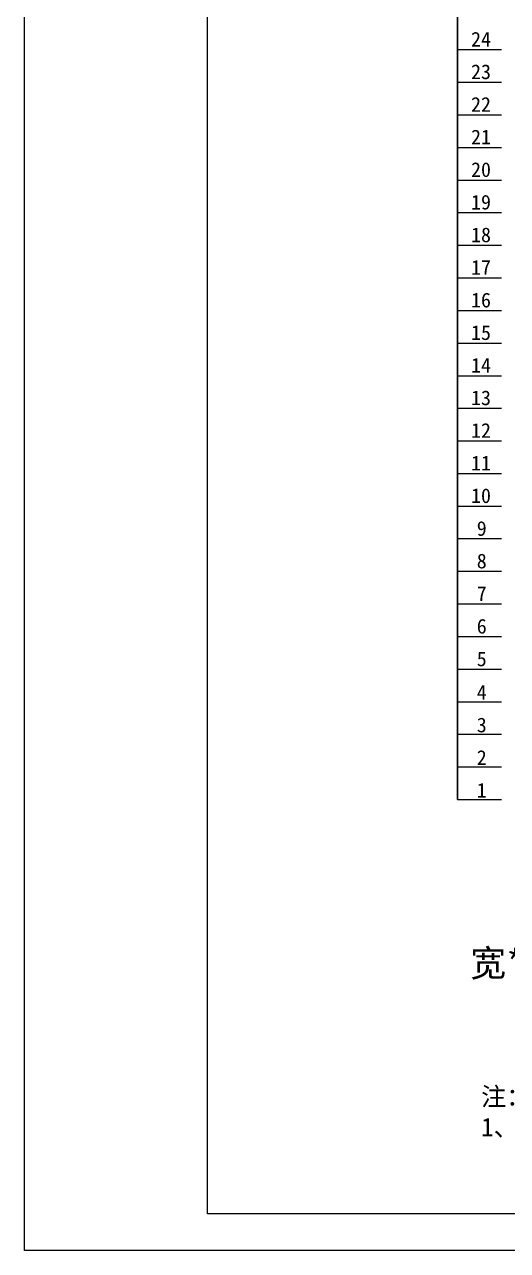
# Model space of a CAD drawing. Extents: x -75138 to 15640, y -12340 to 70479.
# Drawn here: x 3040 to 3699, y -12340 to -10669 of the extents above; entities that cross this region are included whole.
import ezdxf
from ezdxf.enums import TextEntityAlignment as Align

# ---------------------------------------------------------------- set-up
doc = ezdxf.new("R2010")
doc.units = 0
doc.linetypes.add('PHANTOM2', pattern=[1.25, 0.625, -0.125, 0.125, -0.125, 0.125, -0.125])
doc.layers.get('0').update_dxf_attribs({"linetype": 'CONTINUOUS'})
for name, color, linetype in [('假设轮廓', 4, 'PHANTOM2'), ('尺寸线', 3, 'CONTINUOUS'), ('轮廓线', 7, 'CONTINUOUS')]:
    doc.layers.add(name, color=color, linetype=linetype)
doc.styles.get("Standard").update_dxf_attribs({"font": 'SIMFANG.TTF'})
doc.styles.add('仿宋3.5', font='SIMFANG.TTF', dxfattribs={"width": 0.7, "height": 3.5})

# ---------------------------------------------------------------- blocks, each defined once
blk = doc.blocks.new('图框')
for p, q in [((3441.05, 1159.74), (3441.05, 1456.74)), ((3861.05, 1159.74), (3441.05, 1159.74))]:
    blk.add_line(p, q)
at = {"color": 1, "lineweight": -3}
for p, q in [((3466.05, 1164.74), (3466.05, 1451.74)), ((3856.05, 1164.74), (3466.05, 1164.74))]:
    blk.add_line(p, q, dxfattribs=at)
at = {"style": '仿宋3.5', "width": 0.8}
for tag, p in [('车站站名', (3771.33, 1184.32)), ('图纸名称', (3771.41, 1173.86))]:
    blk.add_attdef(tag, text='', height=4, dxfattribs=at).set_placement(p, align=Align.MIDDLE)

msp = doc.modelspace()

# ---------------------------------------------------------------- linework, layer by layer
at = {"layer": '尺寸线'}
for p, q in [((3630.8, -11725.5), (3630.8, -9591.9)), ((3630.8, -9680.8), (3630.8, -11725.5)), ((3630.8, -10703.2), (3690.8, -10703.2)), ((3630.8, -10747.6), (3690.8, -10747.6)), ((3630.8, -10792.1), (3690.8, -10792.1)), ((3630.8, -10836.5), (3690.8, -10836.5)), ((3630.8, -10881), (3690.8, -10881)), ((3630.8, -10925.4), (3690.8, -10925.4)), ((3630.8, -10969.9), (3690.8, -10969.9)), ((3630.8, -11014.3), (3690.8, -11014.3)), ((3630.8, -11058.8), (3690.8, -11058.8)), ((3630.8, -11103.2), (3690.8, -11103.2)), ((3630.8, -11147.7), (3690.8, -11147.7)), ((3630.8, -11192.1), (3690.8, -11192.1)), ((3630.8, -11236.6), (3690.8, -11236.6)), ((3630.8, -11281), (3690.8, -11281)), ((3630.8, -11325.5), (3690.8, -11325.5)), ((3630.8, -11369.9), (3690.8, -11369.9)), ((3630.8, -11414.4), (3690.8, -11414.4)), ((3630.8, -11458.8), (3690.8, -11458.8)), ((3630.8, -11503.3), (3690.8, -11503.3)), ((3630.8, -11547.7), (3690.8, -11547.7)), ((3630.8, -11592.2), (3690.8, -11592.2)), ((3630.8, -11636.6), (3690.8, -11636.6)), ((3630.8, -11681.1), (3690.8, -11681.1)), ((3630.8, -11725.5), (3690.8, -11725.5))]:
    msp.add_line(p, q, dxfattribs=at)

# ---------------------------------------------------------------- block references
at = {"xscale": 10.00048635606572, "yscale": 10.00048635606618, "zscale": 10.00048635606581}
msp.add_blockref('图框', (-31372.7, -23938.3), dxfattribs=at)

# ---------------------------------------------------------------- texts
at = {"layer": '假设轮廓', "color": 7, "linetype": 'ByBlock', "insert": (3648, -11930.5), "char_height": 36, "width": 754.57, "attachment_point": 1}
msp.add_mtext('宽*深*高（600mm*800mm*2350mm）', dxfattribs=at)
at = {"layer": '尺寸线', "char_height": 20, "width": 83.799, "attachment_point": 1}
for s, insert in [('{\\fFangSong_GB2312|b0|i0|c134|p49;24}', (3649.2, -10679)), ('{\\fFangSong_GB2312|b0|i0|c134|p49;23}', (3649.2, -10723.4)), ('{\\fFangSong_GB2312|b0|i0|c134|p49;22}', (3649.2, -10767.9)), ('{\\fFangSong_GB2312|b0|i0|c134|p49;21}', (3649.2, -10812.3)), ('{\\fFangSong_GB2312|b0|i0|c134|p49;20}', (3649.2, -10856.8)), ('{\\fFangSong_GB2312|b0|i0|c134|p49;19}', (3649.2, -10901.2)), ('{\\fFangSong_GB2312|b0|i0|c134|p49;18}', (3649.2, -10945.7)), ('{\\fFangSong_GB2312|b0|i0|c134|p49;17}', (3649.2, -10990.1)), ('{\\fFangSong_GB2312|b0|i0|c134|p49;16}', (3649.2, -11034.6)), ('{\\fFangSong_GB2312|b0|i0|c134|p49;15}', (3649.2, -11079)), ('{\\fFangSong_GB2312|b0|i0|c134|p49;14}', (3649.2, -11123.5)), ('{\\fFangSong_GB2312|b0|i0|c134|p49;13}', (3649.2, -11167.9)), ('{\\fFangSong_GB2312|b0|i0|c134|p49;12}', (3649.2, -11212.4)), ('{\\fFangSong_GB2312|b0|i0|c134|p49;11}', (3649.2, -11256.8)), ('{\\fFangSong_GB2312|b0|i0|c134|p49;10}', (3649.2, -11301.3)), ('{\\fFangSong_GB2312|b0|i0|c134|p49;9}', (3657, -11346)), ('{\\fFangSong_GB2312|b0|i0|c134|p49;8}', (3657, -11390.4)), ('{\\fFangSong_GB2312|b0|i0|c134|p49;7}', (3657, -11434.9)), ('{\\fFangSong_GB2312|b0|i0|c134|p49;6}', (3657, -11479.3)), ('{\\fFangSong_GB2312|b0|i0|c134|p49;5}', (3657, -11523.8)), ('{\\fFangSong_GB2312|b0|i0|c134|p49;4}', (3657, -11569.4)), ('{\\fFangSong_GB2312|b0|i0|c134|p49;3}', (3657, -11613.9)), ('{\\fFangSong_GB2312|b0|i0|c134|p49;2}', (3657, -11658.3)), ('{\\fFangSong_GB2312|b0|i0|c134|p49;1}', (3657, -11702.9))]:
    msp.add_mtext(s, dxfattribs=dict(at, insert=insert))
at = {"layer": '轮廓线', "insert": (3663, -12117.9), "char_height": 25, "width": 8341.017, "attachment_point": 1}
msp.add_mtext('注：\\P1、系统结构图中所示物品及型号仅供参考，具体请依合同为准。', dxfattribs=at)

doc.saveas('drawing.dxf')
